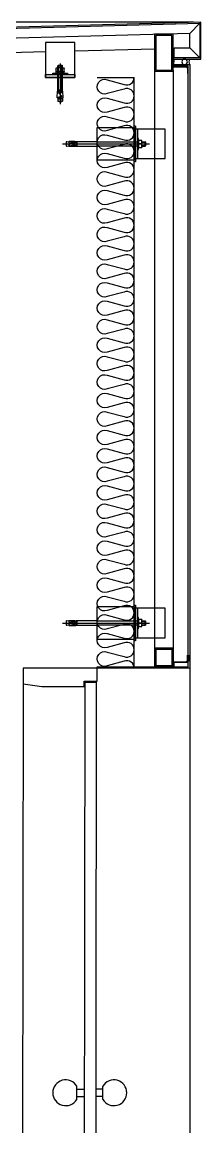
# Model space of a CAD drawing. Header units: millimetres. Extents: x -1320 to 172218, y -4077 to 50350.
# Drawn here: x 167197 to 167680, y 47358 to 50350 of the extents above; entities that cross this region are included whole.
import ezdxf

# ---------------------------------------------------------------- set-up
doc = ezdxf.new("R2010")
doc.units = ezdxf.units.MM
doc.header["$LTSCALE"] = 60
for name, color, linetype in [('0-Sheet', 7, 'Continuous'), ('A-ELE-8', 8, 'Continuous'), ('A-ETC-8', 8, 'Continuous'), ('A-FIN', 6, 'Continuous'), ('A-FIN-9', 7, 'Continuous'), ('A-WID', 4, 'Continuous'), ('INSUL', 8, 'Continuous'), ('ISL', 251, 'Continuous')]:
    doc.layers.add(name, color=color, linetype=linetype)

# ---------------------------------------------------------------- blocks, each defined once
blk = doc.blocks.new('너트 M12')
for p, q in [((-9, 0), (9, 0)), ((-9.5, -9), (-9.5, -0.5)), ((9, -9.5), (-9, -9.5)), ((0, -8.3), (0, -1.2)), ((9.5, -0.5), (9.5, -9))]:
    blk.add_line(p, q)
for centre, start, end in [((-9, -0.5), 90, 180), ((-9, -9), 180, 270), ((9, -0.5), 0, 90), ((9, -9), 270, 0)]:
    blk.add_arc(centre, 0.5, start, end)
at = {"extrusion": (0, 0, -1)}
for centre, major_axis, ratio, start_param, end_param in [((-4.8, -0.9), (-4.75, 0.31), 0.185359, -0.024388, 3.141593), ((4.8, -0.9), (4.75, 0.31), 0.185108, 3.141593, 6.30754), ((-4.8, -8.6), (4.75, 0.31), 0.187111, 0, 3.166211), ((4.8, -8.6), (-4.75, 0.31), 0.185991, 3.117121, 6.283185)]:
    blk.add_ellipse(centre, major_axis=major_axis, ratio=ratio, start_param=start_param, end_param=end_param, dxfattribs=at)
blk = doc.blocks.new('A$C4fb6b26a')
at = {"layer": 'A-ETC-8'}
for p, q in [((-80, 0), (-80, -80)), ((-277.5, -40), (-42.5, -40)), ((-267.5, -35.5), (-267.5, -44.5)), ((-265.5, -34), (-266, -34)), ((-266, -46), (-265.5, -46)), ((-254.5, -35.5), (-265.5, -34)), ((-265.5, -46), (-254.5, -44.5)), ((-260.1, -34.8), (-260.1, -36.5)), ((-260.1, -43.5), (-260.1, -45.2)), ((-259.6, -37.3), (-257.8, -38.5)), ((-259.6, -42.7), (-257.8, -41.5)), ((-244.1, -33.8), (-259.1, -33.8)), ((-259.1, -46.2), (-244.1, -46.2)), ((-249.6, -39), (-256.2, -39)), ((-249.6, -41), (-256.2, -41)), ((-254.5, -35.5), (-240.5, -35.5)), ((-254.5, -44.5), (-240.5, -44.5)), ((-249.1, -38.5), (-249.1, -38)), ((-249.1, -42), (-249.1, -41.5)), ((-245.1, -42), (-245.1, -38)), ((-244.1, -33.8), (-241.1, -33.8)), ((-244.1, -46.2), (-241.1, -46.2)), ((-241.1, -33.8), (-241.1, -46.2)), ((-240.5, -46), (-240.5, -34)), ((-237.5, -34), (-240.5, -34)), ((-240.5, -46), (-237.5, -46)), ((-237.5, -46), (-237.5, -34)), ((-183.5, -34), (-237.5, -34)), ((-237.5, -46), (-183.5, -46)), ((-183.5, -34), (-74, -34)), ((-74, -46), (-183.5, -46)), ((-62.7, -44.5), (-52.5, -44.5)), ((-62.5, -34), (-54, -34)), ((-62.5, -35.5), (-52.5, -35.5)), ((-62.5, -46), (-54, -46)), ((-54, -46), (-54, -34)), ((-52.5, -35.5), (-54, -34)), ((-52.5, -44.5), (-54, -46)), ((-52.5, -44.5), (-52.5, -35.5))]:
    blk.add_line(p, q, dxfattribs=at)
for points in [[(-83.5, 4.5), (-83.5, -84.5), (-183.5, -84.5), (-183.5, 4.5)], [(-80, -80), (-74, -80), (-74, 0), (-80, 0)], [(-74, -25), (-74, -55), (-72, -55), (-72, -25)]]:
    blk.add_lwpolyline(points, close=True, dxfattribs=at)
blk.add_lwpolyline([(-80, 7.5), (-80, -87.5, -0.414214), (-81, -88.5), (-83.5, -88.5), (-83.5, 8.5), (-81, 8.5, -0.414214)], format="xyb", close=True, dxfattribs=at)
blk.add_lwpolyline([(-80, -80), (0, -80), (0, 0), (-80, 0)], dxfattribs=at)
for centre, radius, start, end in [((-266, -35.5), 1.5, 90, 180), ((-266, -44.5), 1.5, 180, 270), ((-259.1, -34.8), 1, 90, 180), ((-259.1, -36.5), 1, 180, 236.3099), ((-259.1, -43.5), 1, 123.6901, 180), ((-259.1, -45.2), 1, 180, 270), ((-256.2, -36), 3, 236.3099, 270), ((-256.2, -44), 3, 90, 123.6901), ((-249.6, -38.5), 0.5, 270, 0), ((-249.6, -41.5), 0.5, 0, 90), ((-247.1, -38), 2, 90, 180), ((-247.1, -42), 2, 180, 270), ((-247.1, -38), 2, 0, 90), ((-247.1, -42), 2, 270, 0)]:
    blk.add_arc(centre, radius, start, end, dxfattribs=at)
at = {"layer": 'A-ETC-8', "xscale": -1, "rotation": 90}
blk.add_blockref('너트 M12', (-72, -40), dxfattribs=at)
blk = doc.blocks.new('A$C632c858f')
at = {"layer": 'A-ETC-8'}
blk.add_arc((-2.8, 0), 24, 341.8248, 18.1752, dxfattribs=at)
blk.add_ellipse((34, 0), major_axis=(7.59, 0), ratio=0.987937, dxfattribs=at)
blk = doc.blocks.new('A$Cae507117')
at = {"layer": 'A-ETC-8'}
for points in [[(-50, 0), (-50, -50), (0, -50), (0, 0)], [(-46.8, -3.2), (-46.8, -46.8), (-3.2, -46.8), (-3.2, -3.2)]]:
    blk.add_lwpolyline(points, close=True, dxfattribs=at)
blk = doc.blocks.new('A$C74a2a393')
at = {"layer": 'A-ETC-8', "elevation": 0}
for points in [[(-50, -100), (-50, 0), (0, 0), (0, -100)], [(-46.8, -96.8), (-46.8, -3.2), (-3.2, -3.2), (-3.2, -96.8)]]:
    blk.add_lwpolyline(points, close=True, dxfattribs=at)
blk = doc.blocks.new('M12-STUD ANCHOR')
at = {"layer": 'A-ETC-8'}
for p, q in [((17.8, 33.7), (17.8, 40.7)), ((28.2, 30.2), (18, 31.2)), ((18, 28.2), (18, 31.2)), ((18, 31.2), (29.2, 31.2)), ((28.7, 42.2), (19.2, 42.2)), ((28.7, 32.2), (19.2, 32.2)), ((22.7, 48), (23.9, 49.2)), ((34.7, 48), (22.7, 48)), ((22.7, -20.8), (22.7, 48)), ((23.3, 33.7), (23.3, 40.7)), ((33.5, 49.2), (23.9, 49.2)), ((23.9, -20.8), (23.9, 49.2)), ((28.2, 27.2), (28.2, 30.2)), ((28.7, 54.2), (28.7, -55.8)), ((28.7, 42.2), (38.2, 42.2)), ((28.7, 32.2), (38.2, 32.2)), ((29.2, 29.2), (29.2, 32.2)), ((39.5, 31.2), (29.2, 32.2)), ((33.5, 49.2), (34.7, 48)), ((33.5, -20.8), (33.5, 49.2)), ((34.2, 33.7), (34.2, 40.7)), ((34.7, -20.8), (34.7, 48)), ((39.5, 28.2), (39.5, 31.2)), ((39.7, 33.7), (39.7, 40.7)), ((28.2, 27.2), (18, 28.2)), ((39.5, 28.2), (28.2, 28.2)), ((39.5, 28.2), (29.2, 29.2)), ((20.5, -38.8), (21.7, -20.8)), ((21.7, -20.8), (24.3, -20.8)), ((22.7, -18.4), (34.7, -18.4)), ((28.7, -20.8), (24.8, -20.8)), ((25.8, -32.3), (32, -26.1)), ((26.2, -32.6), (32.3, -26.5)), ((35.7, -20.8), (28.7, -20.8)), ((36.9, -38.8), (35.7, -20.8)), ((28.7, -38.8), (20.5, -38.8)), ((22.7, -38.8), (22.7, -48.4)), ((22.7, -41.2), (34.7, -41.2)), ((22.7, -42.4), (34.7, -42.4)), ((22.7, -48.4), (28.7, -48.4)), ((28.7, -50.8), (22.7, -48.4)), ((31.1, -35.9), (27.5, -35.9)), ((31.1, -36.4), (27.5, -36.4)), ((31.1, -38.8), (28.7, -38.8)), ((28.7, -50.8), (34.7, -48.4)), ((34.7, -48.4), (28.7, -48.4)), ((32.3, -38.8), (36.9, -38.8)), ((34.7, -38.8), (34.7, -48.4))]:
    blk.add_line(p, q, dxfattribs=at)
for centre, radius, start, end in [((19.2, 40.7), 1.47, 90, 180), ((19.2, 33.7), 1.47, 180, 270), ((21.8, 40.7), 1.47, 360, 90), ((21.8, 33.7), 1.47, 270, 360), ((24.7, 40.7), 1.47, 90, 180), ((24.7, 33.7), 1.47, 180, 270), ((32.8, 40.7), 1.47, 360, 90), ((32.8, 33.7), 1.47, 270, 360), ((35.7, 40.7), 1.47, 90, 180), ((35.7, 33.7), 1.47, 180, 270), ((38.2, 40.7), 1.47, 360, 90), ((38.2, 33.7), 1.47, 270, 360), ((27.7, -21.9), 3.6, 161.9622, 315), ((27.7, -21.9), 3.12, 159.0667, 315), ((31.1, -25.3), 1.68, 315, 135), ((31.1, -25.3), 1.2, 315, 135), ((27.5, -34), 2.4, 135, 270), ((27.5, -34), 1.92, 135, 270), ((31.1, -37.6), 1.68, 314.4153, 90), ((31.1, -37.6), 1.2, 270, 90)]:
    blk.add_arc(centre, radius, start, end, dxfattribs=at)
blk = doc.blocks.new('A$Ca447c92b')
at = {"layer": '0-Sheet'}
for p, q in [((405, 50, 0), (405, 42.8, 0)), ((405, 42.8, 0), (408, 42.8, 0))]:
    blk.add_line(p, q, dxfattribs=at)
at = {"layer": 'A-ETC-8'}
for p, q in [((-220, 100.9, 0), (-247, 127, 0)), ((450, 119.2, 0), (477, 146.9, 0)), ((-220, 100.9, 0), (-220, -117)), ((60, 69.1, 0), (-170, 63.1, 0)), ((355, 77, 0), (140, 71.2, 0)), ((408, 53, 0), (408, 80, 0)), ((477, 53, 0), (450, 80, 0))]:
    blk.add_line(p, q, dxfattribs=at)
at = {"layer": 'A-ETC-8', "elevation": 0}
blk.add_lwpolyline([(408, 80), (450, 80), (450, 119.2), (-220, 100.9)], dxfattribs=at)
for points in [[(140, 94.8), (60, 94.8), (60, 0), (140, 0)], [(140, 8), (140, 0), (60, 0), (60, 8)], [(120, 8), (80, 8), (80, 12), (120, 12)], [(-200, -120), (-230, -120), (-230, -117), (-203, -117), (-203, -90), (-200, -90)]]:
    blk.add_lwpolyline(points, close=True, dxfattribs=at)
at = {"layer": 'A-ETC-8'}
blk.add_arc((-210, -213.7), 64.5, 81.0843, 98.9157, dxfattribs=at)
at = {"layer": 'A-ETC-8', "extrusion": (0, 0, -1)}
blk.add_ellipse((-210, -133.5), major_axis=(0, 10), ratio=0.999542, dxfattribs=at)
at = {"layer": 'A-FIN-9', "elevation": 0}
blk.add_lwpolyline([(408, 42.8), (408, 50), (480, 50), (480, 150), (-250, 130), (-250, -150), (-220, -150), (-220, -123), (-208, -123), (-208, -120), (-223, -120), (-223, -147), (-247, -147), (-247, 127.1), (477, 146.9), (477, 53), (405, 53), (405, 42.8)], close=True, dxfattribs=at)
at = {"layer": 'A-ETC-8', "xscale": -1}
for name, p in [('A$Cae507117', (-220, 100.9, 0)), ('A$C74a2a393', (355, 116.9, 0)), ('M12-STUD ANCHOR', (128.7, -16.2, 0)), ('A$C632c858f', (470.1, 42.5, 0))]:
    blk.add_blockref(name, p, dxfattribs=at)

msp = doc.modelspace()

# ---------------------------------------------------------------- linework, layer by layer
at = {"layer": 'A-ELE-8'}
for p, q in [((167660, 50350), (161320, 50350)), ((167650.1, 48600, 0), (167650.1, 46400, 0))]:
    msp.add_line(p, q, dxfattribs=at)
at = {"layer": 'A-ELE-8', "ltscale": 20}
msp.add_line((167200, 48558), (167197.5, 46542), dxfattribs=at)
at = {"layer": 'A-ETC-8'}
for p, q in [((167555, 50275.8, 0), (167555, 48604, 0)), ((167605, 50219.6, 0), (167605, 48604, 0))]:
    msp.add_line(p, q, dxfattribs=at)
at = {"layer": 'A-ETC-8', "elevation": 0}
for points in [[(167642, 50231), (167607, 50231), (167607, 50242), (167605, 50242), (167605, 50229), (167640.3, 50229, 0.226541), (167644, 50225.3), (167644, 50210.7), (167646, 50210.7), (167646, 50227, -0.414214)], [(167642.3, 48615), (167607.3, 48615), (167607.3, 48604), (167605.3, 48604), (167605.3, 48617), (167640.6, 48617, -0.226541), (167644.3, 48620.7), (167644.3, 48635.4), (167646.3, 48635.4), (167646.3, 48619, 0.414214)]]:
    msp.add_lwpolyline(points, format="xyb", close=True, dxfattribs=at)
at = {"layer": 'A-FIN', "elevation": 0}
for points in [[(167646.1, 48604), (167646, 50231), (167609, 50231), (167609, 50231), (167609, 50235), (167650, 50235), (167650.1, 48600)], [(167650, 48600), (167400, 48600), (167400, 48604), (167646, 48604)]]:
    msp.add_lwpolyline(points, dxfattribs=at)
at = {"layer": 'A-WID'}
for p, q in [((167345, 47432), (167345, 47468)), ((167415, 47432), (167415, 47468)), ((167345, 47460), (167365, 47460)), ((167345, 47440), (167365, 47440)), ((167415, 47460), (167395, 47460)), ((167415, 47440), (167395, 47440))]:
    msp.add_line(p, q, dxfattribs=at)
at = {"layer": 'A-WID', "elevation": 0}
for points in [[(167400, 48600), (167200, 48600), (167200, 48558), (167200, 48558), (167250, 48550), (167265, 48550), (167265, 48550), (167365, 48550), (167365, 48565), (167400, 48565), (167400, 48573), (167400, 48573), (167400, 48600)], [(167397.5, 48562), (167395, 46537.5), (167365, 46537.5), (167367.5, 48562)]]:
    msp.add_lwpolyline(points, close=True, dxfattribs=at)
at = {"layer": 'A-WID'}
for centre, start, end in [((167315, 47450), 31.0027, 328.9973), ((167445, 47450), 211.0027, 148.9973)]:
    msp.add_arc(centre, 35, start, end, dxfattribs=at)
at = {"layer": 'INSUL'}
msp.add_line((167500, 48600), (167500, 50200), dxfattribs=at)
at = {"layer": 'ISL'}
msp.add_line((167400, 50200), (167500, 50200), dxfattribs=at)
at = {"layer": 'ISL', "elevation": 0}
msp.add_lwpolyline([(167500, 48600, 0.000038), (167500, 48600, 0.524856), (167472.9, 48618.7), (167427.1, 48606.3, -1.449198), (167427.1, 48643.7), (167472.9, 48631.3, 0.524856), (167500, 48650, 0.524856), (167472.9, 48668.7), (167427.1, 48656.3, -1.449198), (167427.1, 48693.7), (167472.9, 48681.3, 0.524856), (167500, 48700, 0.524856), (167472.9, 48718.7), (167427.1, 48706.3, -1.449198), (167427.1, 48743.7), (167472.9, 48731.3, 0.524856), (167500, 48750, 0.524856), (167472.9, 48768.7), (167427.1, 48756.3, -1.449198), (167427.1, 48793.7), (167472.9, 48781.3, 0.524856), (167500, 48800, 0.524856), (167472.9, 48818.7), (167427.1, 48806.3, -1.449198), (167427.1, 48843.7), (167472.9, 48831.3, 0.524856), (167500, 48850, 0.524856), (167472.9, 48868.7), (167427.1, 48856.3, -1.449198), (167427.1, 48893.7), (167472.9, 48881.3, 0.524856), (167500, 48900, 0.524856), (167472.9, 48918.7), (167427.1, 48906.3, -1.449198), (167427.1, 48943.7), (167472.9, 48931.3, 0.524856), (167500, 48950, 0.524856), (167472.9, 48968.7), (167427.1, 48956.3, -1.449198), (167427.1, 48993.7), (167472.9, 48981.3, 0.524856), (167500, 49000, 0.524856), (167472.9, 49018.7), (167427.1, 49006.3, -1.449198), (167427.1, 49043.7), (167472.9, 49031.3, 0.524856), (167500, 49050, 0.524856), (167472.9, 49068.7), (167427.1, 49056.3, -1.449198), (167427.1, 49093.7), (167472.9, 49081.3, 0.524856), (167500, 49100, 0.524856), (167472.9, 49118.7), (167427.1, 49106.3, -1.449198), (167427.1, 49143.7), (167472.9, 49131.3, 0.524856), (167500, 49150, 0.524856), (167472.9, 49168.7), (167427.1, 49156.3, -1.449198), (167427.1, 49193.7), (167472.9, 49181.3, 0.524856), (167500, 49200, 0.524856), (167472.9, 49218.7), (167427.1, 49206.3, -1.449198), (167427.1, 49243.7), (167472.9, 49231.3, 0.524856), (167500, 49250, 0.524856), (167472.9, 49268.7), (167427.1, 49256.3, -1.449198), (167427.1, 49293.7), (167472.9, 49281.3, 0.524856), (167500, 49300, 0.524856), (167472.9, 49318.7), (167427.1, 49306.3, -1.449198), (167427.1, 49343.7), (167472.9, 49331.3, 0.524856), (167500, 49350, 0.524856), (167472.9, 49368.7), (167427.1, 49356.3, -1.449198), (167427.1, 49393.7), (167472.9, 49381.3, 0.524856), (167500, 49400, 0.524856), (167472.9, 49418.7), (167427.1, 49406.3, -1.449198), (167427.1, 49443.7), (167472.9, 49431.3, 0.524856), (167500, 49450, 0.524856), (167472.9, 49468.7), (167427.1, 49456.3, -1.449198), (167427.1, 49493.7), (167472.9, 49481.3, 0.524856), (167500, 49500, 0.524856), (167472.9, 49518.7), (167427.1, 49506.3, -1.449198), (167427.1, 49543.7), (167472.9, 49531.3, 0.524856), (167500, 49550, 0.524856), (167472.9, 49568.7), (167427.1, 49556.3, -1.449198), (167427.1, 49593.7), (167472.9, 49581.3, 0.524856), (167500, 49600, 0.524856), (167472.9, 49618.7), (167427.1, 49606.3, -1.449198), (167427.1, 49643.7), (167472.9, 49631.3, 0.524856), (167500, 49650, 0.524856), (167472.9, 49668.7), (167427.1, 49656.3, -1.449198), (167427.1, 49693.7), (167472.9, 49681.3, 0.524856), (167500, 49700, 0.524856), (167472.9, 49718.7), (167427.1, 49706.3, -1.449198), (167427.1, 49743.7), (167472.9, 49731.3, 0.524856), (167500, 49750, 0.524856), (167472.9, 49768.7), (167427.1, 49756.3, -1.449198), (167427.1, 49793.7), (167472.9, 49781.3, 0.524856), (167500, 49800, 0.524856), (167472.9, 49818.7), (167427.1, 49806.3, -1.449198), (167427.1, 49843.7), (167472.9, 49831.3, 0.524856), (167500, 49850, 0.524856), (167472.9, 49868.7), (167427.1, 49856.3, -1.449198), (167427.1, 49893.7), (167472.9, 49881.3, 0.524856), (167500, 49900, 0.524856), (167472.9, 49918.7), (167427.1, 49906.3, -1.449198), (167427.1, 49943.7), (167472.9, 49931.3, 0.524856), (167500, 49950, 0.524856), (167472.9, 49968.7), (167427.1, 49956.3, -1.449198), (167427.1, 49993.7), (167472.9, 49981.3, 0.524856), (167500, 50000, 0.524856), (167472.9, 50018.7), (167427.1, 50006.3, -1.449198), (167427.1, 50043.7), (167472.9, 50031.3, 0.524856), (167500, 50050, 0.524856), (167472.9, 50068.7), (167427.1, 50056.3, -1.449198), (167427.1, 50093.7), (167472.9, 50081.3, 0.524856), (167500, 50100, 0.524856), (167472.9, 50118.7), (167427.1, 50106.3, -1.449198), (167427.1, 50143.7), (167472.9, 50131.3, 0.524856), (167500, 50150, 0.524856), (167472.9, 50168.7), (167427.1, 50156.3, -1.449198), (167427.1, 50193.7), (167472.9, 50181.3, 0.524807), (167500, 50200)], format="xyb", dxfattribs=at)

# ---------------------------------------------------------------- block references
at = {"layer": '0-Sheet'}
msp.add_blockref('A$Ca447c92b', (167200, 50200, 0), dxfattribs=at)
at = {"layer": 'A-ETC-8'}
for p in [(167583.5, 50060.1, 0), (167583.5, 48762.2)]:
    msp.add_blockref('A$C4fb6b26a', p, dxfattribs=at)
at = {"layer": 'A-ETC-8', "rotation": 180}
msp.add_blockref('A$Cae507117', (167555.3, 48604, 0), dxfattribs=at)

doc.saveas('drawing.dxf')
